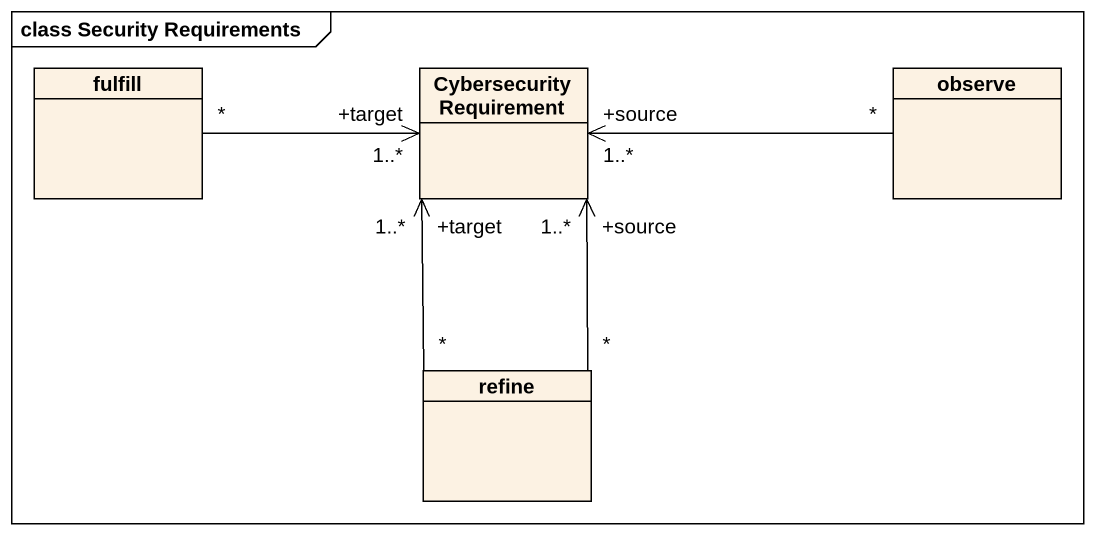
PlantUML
@startuml
mainframe class Security Requirements
hide circle
hide empty members
class fulfill
class "Cybersecurity Requirement" as Cybersecurity_Requirement
class observe
class refine
fulfill "*" -right-> "+target\n1..*" Cybersecurity_Requirement
observe "*" -left-> "+source\n1..*" Cybersecurity_Requirement
refine "*" -up-> "+source\n1..*" Cybersecurity_Requirement
refine "*" -up-> "+target\n1..*" Cybersecurity_Requirement
@enduml
